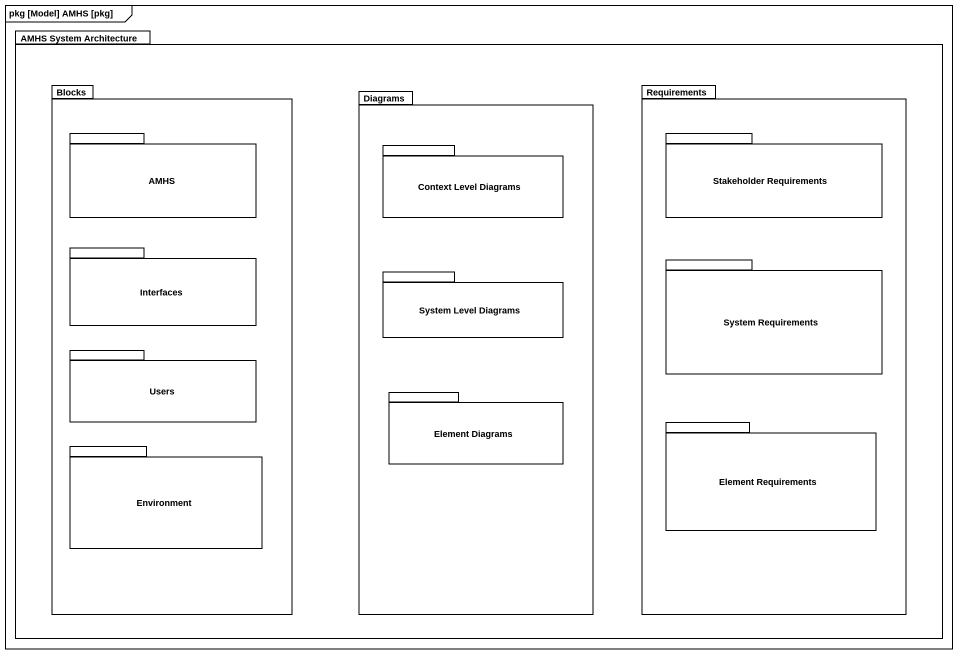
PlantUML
@startuml
mainframe pkg [Model] AMHS [pkg]
package "AMHS System Architecture" as AMHS_System_Architecture {
  package Blocks {
    package AMHS {
    }
    package Interfaces {
    }
    package Users {
    }
    package Environment {
    }
  }
  package Diagrams {
    package "Context Level Diagrams" as Context_Level_Diagrams {
    }
    package "System Level Diagrams" as System_Level_Diagrams {
    }
    package "Element Diagrams" as Element_Diagrams {
    }
  }
  package Requirements {
    package "Stakeholder Requirements" as Stakeholder_Requirements {
    }
    package "System Requirements" as System_Requirements {
    }
    package "Element Requirements" as Element_Requirements {
    }
  }
}
@enduml
